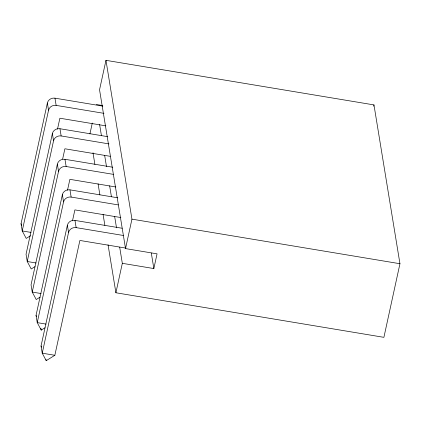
<?xml version="1.0" encoding="UTF-8"?>
<svg xmlns="http://www.w3.org/2000/svg" width="421" height="421" viewBox="0 0 421 421"><rect width="100%" height="100%" fill="white"/><g stroke="black" fill="none" stroke-linecap="round" stroke-linejoin="round"><path stroke-width="0.63" d="M30.528 235.734L26.218 238.423L22.229 230.95L21.05 223.73L47.373 103.008A6.447 5.968 -9.3 0 1 54.962 98.167L102.782 106.124M47.373 103.008L48.552 110.228L22.229 230.95L31.059 232.418M107.781 136.683L59.961 128.731A6.447 5.968 -9.3 0 0 52.372 133.568L26.049 254.289L27.233 261.509L31.217 268.982L34.99 266.63M52.372 133.568L53.551 140.788L27.233 261.509L36.059 262.978M57.503 129.121L59.882 118.217L105.86 125.863M112.781 167.242L64.96 159.291A6.447 5.968 -9.3 0 0 57.372 164.132L31.049 284.849L32.233 292.069L36.217 299.542L39.99 297.189M57.372 164.132L58.551 171.347L32.233 292.069L41.058 293.537M62.645 159.038L64.881 148.776L110.213 156.312M44.989 327.754L41.216 330.106L37.232 322.628L36.048 315.408L62.371 194.691A6.447 5.968 -9.3 0 1 69.96 189.85L117.78 197.802M62.371 194.691L63.555 201.906L37.232 322.628L46.057 324.096M67.502 190.239L69.881 179.335L115.864 186.982M125.863 248.101L79.879 240.454L54.846 355.287L46.221 360.665L42.232 353.187L41.053 345.973L67.371 225.251A6.447 5.968 -9.3 0 1 74.964 220.409L122.137 228.256M89.915 133.946L92.288 123.064M108.05 244.79L115.901 292.763L383.899 337.337L399.95 263.725L373.964 104.908L105.966 60.335L99.545 89.778L125.532 248.595L157.059 253.842L153.849 268.561L122.322 263.32L119.68 247.18M67.371 225.251L68.555 232.471L42.232 353.187L54.846 355.287M72.501 220.799L74.88 209.895L120.864 217.541M115.901 292.763L122.322 263.32M125.532 248.595L131.947 219.152L105.966 60.335M373.685 106.187L373.964 104.908M96.335 104.503L102.771 105.571M48.552 110.228A6.447 5.968 -9.3 0 1 56.14 105.387L103.961 113.344M53.551 140.788A6.447 5.968 -9.3 0 1 61.145 135.946L108.965 143.903M58.551 171.347A6.447 5.968 -9.3 0 1 66.144 166.511L113.317 174.352M63.555 201.906A6.447 5.968 -9.3 0 1 71.144 197.07L118.317 204.916M131.947 219.152L399.95 263.725M68.555 232.471A6.447 5.968 -9.3 0 1 76.143 227.629L123.316 235.476M21.05 223.73L21.734 225.482M36.048 315.408L36.506 316.581M41.053 345.973L41.505 347.141M151.313 253.068L153.849 268.561M99.609 124.511L101.403 135.488M104.64 155.26L106.513 166.721M109.639 185.819L111.412 196.644M114.638 216.378L116.517 227.84M92.988 152.744L94.899 164.411M98.082 183.861L99.882 194.881M103.066 214.326L104.871 225.346M54.962 98.167L56.14 105.387M59.961 128.731L61.145 135.946M64.96 159.291L66.144 166.511M69.96 189.85L71.144 197.07M74.964 220.409L76.143 227.629M40.921 328.301L41.216 330.106M46.021 359.46L46.221 360.665"/></g></svg>
